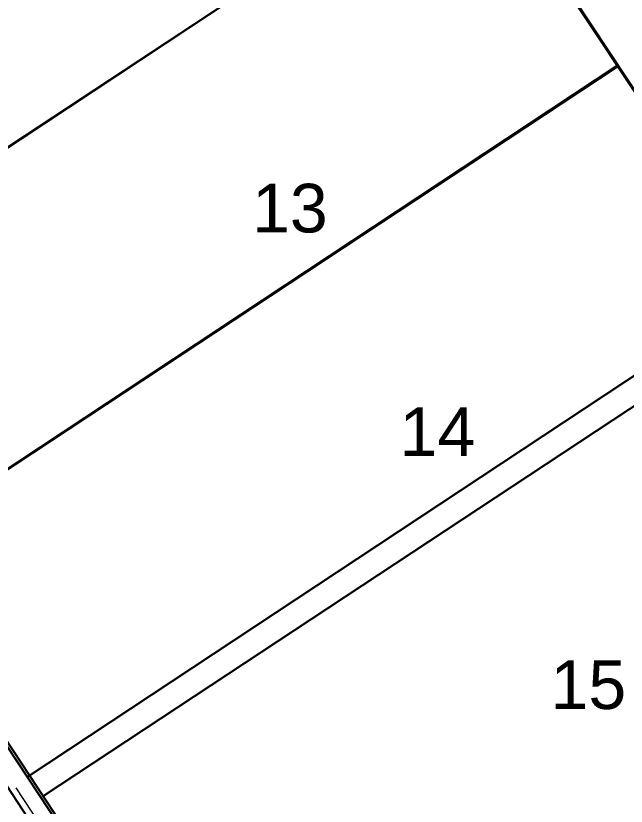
# Model space of a CAD drawing. Header units: metres. Extents: x 302064 to 304096, y 6268242 to 6271990.
# Drawn here: x 303005.27 to 303030.33, y 6271080.11 to 6271112.57 of the extents above; entities that cross this region are included whole.
import ezdxf

# ---------------------------------------------------------------- set-up
doc = ezdxf.new("R2010")
doc.units = ezdxf.units.M
doc.linetypes.add('IE Trench LV', pattern=[6.5, 5, -1.5])
doc.linetypes.add('IECLTRLV', pattern=[6.5, 5, -1.5])
doc.layers.get('0').update_dxf_attribs({"color": 6})
for name, color, linetype in [('_User Miscellaneous1', 7, 'Continuous'), ('BDY', 252, 'Continuous'), ('DEVELOP', 2, 'Continuous'), ('XR01255_CC_DES$0$FOOTPATH', 252, 'Continuous'), ('XR01255_CC_LOT_LAYOUT$0$ST1_BDY', 252, 'Continuous'), ('XR01255_CC_LOT_LAYOUT$0$ST1_LOTS', 252, 'Continuous')]:
    doc.layers.add(name, color=color, linetype=linetype)
doc.layers.add('Trench_SP_NEW', color=7, linetype='IECLTRLV', lineweight=20)
doc.styles.get("Standard").update_dxf_attribs({"font": 'arial.ttf'})

# ---------------------------------------------------------------- blocks, each defined once
blk = doc.blocks.new('A$C6F1F0823')
at = {"layer": 'BDY'}
for p, q in [((52.514, 98.129), (101.23, 24.356)), ((10.552, 95.979), (71.022, 4.408)), ((64.692, 79.687), (34.484, 59.739)), ((70.781, 70.466), (40.573, 50.518)), ((77.394, 60.452), (47.186, 40.504))]:
    blk.add_line(p, q, dxfattribs=at)
blk = doc.blocks.new('A$C07AF69C9')
at = {"layer": 'XR01255_CC_DES$0$FOOTPATH'}
blk.add_line((44.725, 113.755), (102.549, 26.097), dxfattribs=at)
at = {"layer": 'XR01255_CC_LOT_LAYOUT$0$ST1_BDY'}
for p, q in [((84.971, 120.366), (133.598, 46.65)), ((45.681, 113.94), (103.301, 26.593))]:
    blk.add_line(p, q, dxfattribs=at)
at = {"layer": 'XR01255_CC_LOT_LAYOUT$0$ST1_LOTS'}
for p, q in [((97.085, 102.001), (66.787, 81.944)), ((103.142, 92.819), (72.844, 72.762)), ((109.199, 83.637), (78.901, 63.58))]:
    blk.add_line(p, q, dxfattribs=at)
blk.add_blockref('A$C6F1F0823', (32.368, 22.293))

msp = doc.modelspace()

# ---------------------------------------------------------------- linework, layer by layer
at = {"layer": 'Trench_SP_NEW', "linetype": 'IE Trench LV', "flags": 128}
msp.add_lwpolyline([(303029.4095, 6271044.0744), (302969.416, 6271135.5867)], dxfattribs=at)

# ---------------------------------------------------------------- block references
at = {"layer": 'DEVELOP'}
msp.add_blockref('A$C07AF69C9', (302926.842, 6271017.7237), dxfattribs=at)

# ---------------------------------------------------------------- texts
at = {"layer": '_User Miscellaneous1', "color": 252, "lineweight": 25, "char_height": 2, "width": 14.081467, "attachment_point": 3}
for s, insert in [('13', (303018.0768, 6271105.6713)), ('14', (303024.1339, 6271096.4891)), ('15', (303030.3315, 6271086.1019))]:
    msp.add_mtext(s, dxfattribs=dict(at, insert=insert))

doc.saveas('drawing.dxf')
